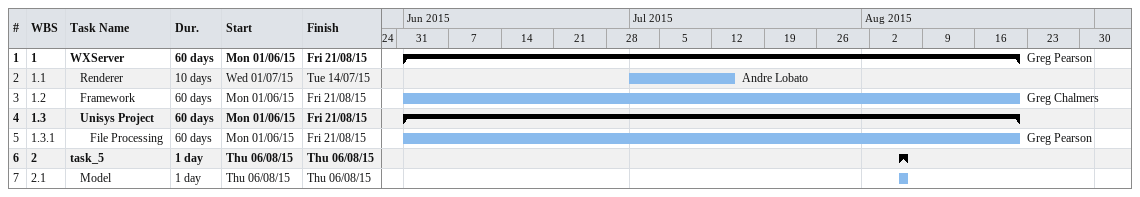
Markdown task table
| ID | WBS | Task | Duration | Start | Finish | Resources |
|---|---|---|---|---|---|---|
| 1 | 1 | **WXServer** | 60d | 2015-06-01 | 2015-08-21 | Greg Pearson |
| 2 | 1.1 | Renderer | 10d | 2015-07-01 | 2015-07-14 | Andre Lobato |
| 3 | 1.2 | Framework | 60d | 2015-06-01 | 2015-08-21 | Greg Chalmers |
| 4 | 1.3 | **Unisys Project** | 60d | 2015-06-01 | 2015-08-21 |  |
| 5 | 1.3.1 | File Processing | 60d | 2015-06-01 | 2015-08-21 | Greg Pearson |
| 6 | 2 | **task_5** | 1d | 2015-08-06 | 2015-08-06 |  |
| 7 | 2.1 | Model | 1d | 2015-08-06 | 2015-08-06 |  |
